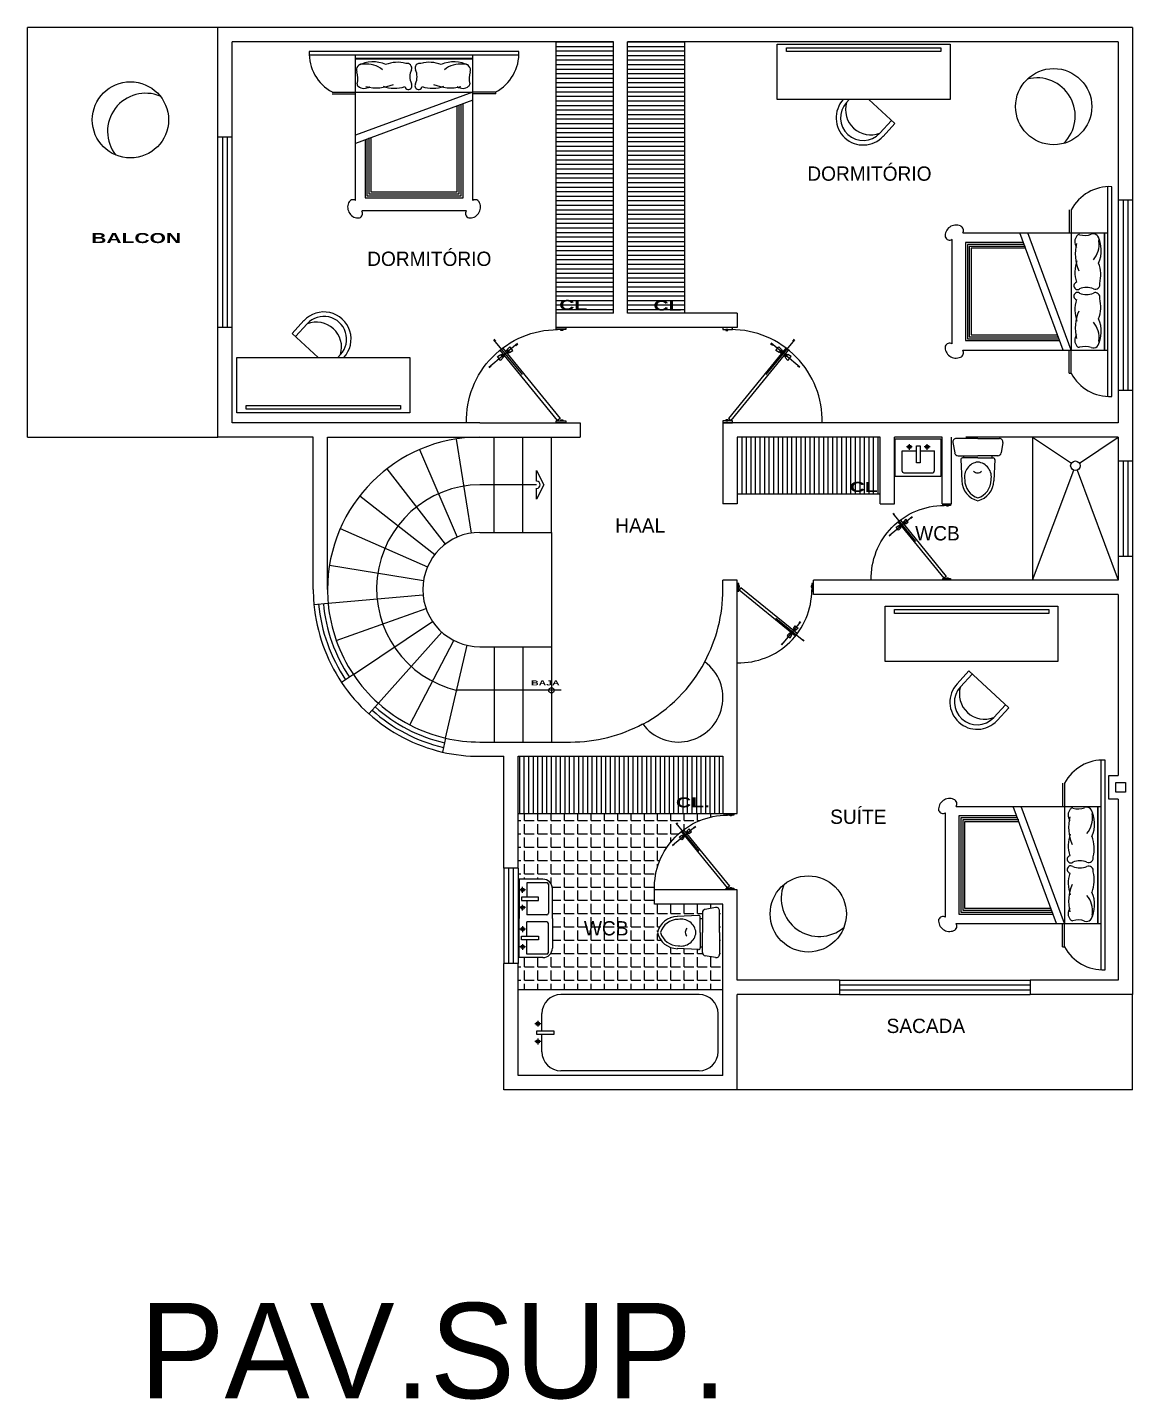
# Model space of a CAD drawing. Header units: millimetres. Extents: x 212.8 to 261.5, y 118.1 to 134.
# Drawn here: x 231.28 to 242.88, y 119.56 to 133.97 of the extents above; entities that cross this region are included whole.
import ezdxf

# ---------------------------------------------------------------- set-up
doc = ezdxf.new("R2010")
doc.units = ezdxf.units.MM
for name, color, linetype in [('LETRAS', 5, 'Continuous'), ('MARGEN', 7, 'Continuous'), ('MUEBLES', 3, 'Continuous'), ('MURO', 3, 'Continuous'), ('muros', 1, 'Continuous'), ('ventanas', 5, 'Continuous')]:
    doc.layers.add(name, color=color, linetype=linetype)
doc.styles.add('SANSSERIFBOLD', font='sasb____.pfb', dxfattribs={"height": 0.12})
pattern_1 = [(90, (16.60733, -106.12058), (-0.047625, 3e-18), [])]

# ---------------------------------------------------------------- blocks, each defined once
blk = doc.blocks.new('PUERTA-P')
at = {"color": 8, "linetype": 'Continuous'}
for p, q in [((0, 0), (-0.1, 0)), ((-0.1, 0), (-0.1, -0.02)), ((0, -0.02), (0, 0)), ((-0.085, -0.025), (-0.687, -0.763)), ((-0.659, -0.785), (-0.058, -0.047)), ((-0.1, -0.02), (0, -0.02)), ((-0.058, -0.047), (-0.085, -0.025)), ((-0.03, -0.02), (-0.05, -0.02)), ((-0.05, -0.02), (-0.05, -0.03)), ((-0.05, -0.03), (-0.03, -0.03)), ((-0.03, -0.03), (-0.03, -0.02)), ((-0.455, -0.506), (-0.755, -0.873)), ((-0.807, -0.584), (-0.505, -0.835)), ((-0.804, -0.58), (-0.784, -0.598)), ((-0.683, -0.656), (-0.715, -0.695)), ((-0.715, -0.695), (-0.681, -0.717)), ((-0.655, -0.686), (-0.683, -0.656)), ((-0.681, -0.717), (-0.655, -0.686)), ((-0.657, -0.691), (-0.676, -0.714)), ((-0.676, -0.714), (-0.662, -0.725)), ((-0.662, -0.725), (-0.643, -0.702)), ((-0.643, -0.702), (-0.657, -0.691)), ((-0.735, -0.858), (-0.75, -0.877)), ((-0.627, -0.754), (-0.608, -0.73)), ((-0.614, -0.765), (-0.627, -0.754)), ((-0.615, -0.77), (-0.59, -0.739)), ((-0.587, -0.799), (-0.615, -0.77)), ((-0.595, -0.742), (-0.614, -0.765)), ((-0.608, -0.73), (-0.595, -0.742)), ((-0.59, -0.739), (-0.555, -0.761)), ((-0.555, -0.761), (-0.587, -0.799)), ((-0.522, -0.813), (-0.501, -0.83)), ((0, -0.98), (-0.1, -0.98)), ((-0.1, -0.98), (-0.1, -1)), ((-0.1, -1), (0, -1)), ((-0.03, -0.97), (-0.05, -0.97)), ((-0.05, -0.97), (-0.05, -0.98)), ((-0.05, -0.98), (-0.03, -0.98)), ((-0.03, -0.98), (-0.03, -0.97)), ((0, -1), (0, -0.98))]:
    blk.add_line(p, q, dxfattribs=at)
blk.add_arc((-0.085, -0.022), 0.957, 178.6535, 270, dxfattribs=at)
blk.add_ellipse((-0.085, -0.022), major_axis=(0.00177, 0.00177), ratio=1, dxfattribs=at)
blk = doc.blocks.new('PUERTA')
at = {"xscale": -0.9, "yscale": 0.9, "zscale": 0.9, "rotation": 180}
blk.add_blockref('PUERTA-P', (0, 0), dxfattribs=at)

msp = doc.modelspace()

# ---------------------------------------------------------------- hatches: boundary and pattern name
at = {"layer": 'MUEBLES', "linetype": 'Continuous'}
h = msp.add_hatch(dxfattribs=at)
h.set_pattern_fill('LINE', color=15, scale=0.015, style=0)
h.set_pattern_definition([(0, (16.60733, -106.12058), (0, 0.047625), [])])
h.paths.add_polyline_path([(237.427, 133.815), (236.827, 133.815), (236.827, 130.965), (237.427, 130.965)])
h.paths.add_polyline_path([(237.577, 130.965), (238.177, 130.965), (238.177, 133.815), (237.577, 133.815)])
h.paths.add_polyline_path([(236.831, 130.969), (237.319, 130.969), (237.319, 131.134), (236.831, 131.134)], flags=24)
h.paths.add_polyline_path([(237.82, 130.963), (238.308, 130.963), (238.308, 131.128), (237.82, 131.128)], flags=9)
h = msp.add_hatch(dxfattribs=at)
h.set_pattern_fill('LINE', color=15, scale=0.015, angle=90, style=0)
h.set_pattern_definition(pattern_1)
h.paths.add_polyline_path([(240.227, 129.065), (240.227, 129.665), (238.727, 129.665), (238.727, 129.065)])
h = msp.add_hatch(dxfattribs=at)
h.set_pattern_fill('LINE', color=15, scale=0.015, angle=90, style=0)
h.set_pattern_definition(pattern_1)
h.paths.add_polyline_path([(238.577, 125.715), (238.577, 126.315), (236.427, 126.315), (236.427, 125.715)])
h.paths.add_polyline_path([(238.057, 125.749), (238.461, 125.749), (238.461, 125.914), (238.057, 125.914)], flags=24)
at = {"layer": 'MUEBLES'}
h = msp.add_hatch(dxfattribs=at)
h.set_pattern_fill('ANGLE,_O', color=4, scale=0.02)
h.set_pattern_definition([(0, (16.60733, -106.12058), (0, 0.1397), [0.1016, -0.0381]), (90, (16.60733, -106.12058), (-0.1397, 9e-18), [0.1016, -0.0381])])
h.paths.add_polyline_path([(236.427, 125.715), (236.427, 125.14), (236.427, 124.14), (236.427, 123.865), (238.577, 123.865), (238.577, 124.765), (237.858, 124.765), (237.858, 124.915, -0.41651), (238.612, 125.699), (238.612, 125.715), (238.577, 125.715)])
h.paths.add_polyline_path([(236.787, 124.926), (236.787, 124.614), (236.787, 124.302, -0.414214), (236.687, 124.202), (236.44, 124.202), (236.44, 124.614), (236.44, 125.026), (236.687, 125.026, -0.414214)], flags=16)
h.paths.add_polyline_path([(236.746, 124.652), (236.518, 124.652), (236.518, 124.802), (236.463, 124.802), (236.463, 124.838), (236.518, 124.838), (236.518, 124.989), (236.746, 124.989)], flags=0)
h.paths.add_polyline_path([(236.746, 124.24), (236.518, 124.24), (236.518, 124.39), (236.463, 124.39), (236.463, 124.426), (236.518, 124.426), (236.518, 124.577), (236.746, 124.577)], flags=0)
h.paths.add_polyline_path([(238.098, 124.634), (238.362, 124.646), (238.362, 124.704), (238.542, 124.735), (238.542, 124.465), (238.542, 124.195), (238.362, 124.227), (238.362, 124.284), (238.098, 124.297, -0.33747), (237.889, 124.465, -0.33747)], flags=16)
h.paths.add_polyline_path([(238.107, 124.603, -0.443862), (238.294, 124.465, -0.443862), (238.107, 124.327, -0.324581), (237.921, 124.465, -0.324581)], flags=0)

# ---------------------------------------------------------------- linework, layer by layer
at = {"layer": 'MARGEN'}
for p, q in [((241.253, 129.65), (241.026, 129.65)), ((241.253, 129.65), (241.48, 129.65)), ((240.459, 129.52), (240.61, 129.52)), ((240.459, 129.308), (240.459, 129.52)), ((240.565, 129.563), (240.504, 129.563)), ((240.535, 129.532), (240.535, 129.593)), ((240.646, 129.52), (240.797, 129.52)), ((240.752, 129.563), (240.691, 129.563)), ((240.721, 129.532), (240.721, 129.593)), ((240.797, 129.308), (240.797, 129.52)), ((240.991, 129.608), (241.01, 129.5)), ((241.045, 129.47), (241.253, 129.47)), ((241.105, 129.447), (241.105, 129.47)), ((241.462, 129.47), (241.253, 129.47)), ((241.402, 129.447), (241.402, 129.47)), ((241.516, 129.608), (241.497, 129.5)), ((241.074, 129.429), (241.084, 129.207)), ((241.253, 129.447), (241.092, 129.447)), ((241.253, 129.447), (241.414, 129.447)), ((241.432, 129.429), (241.422, 129.207)), ((236.622, 129.315), (236.697, 129.165)), ((236.622, 129.203), (236.622, 129.315)), ((240.475, 129.292), (240.78, 129.292)), ((236.622, 129.165), (236.027, 129.165)), ((236.697, 129.165), (236.622, 129.015)), ((236.622, 129.015), (236.622, 129.128)), ((236.88, 127.008), (235.787, 127.008))]:
    msp.add_line(p, q, dxfattribs=at)
at = {"layer": 'MARGEN', "color": 7, "linetype": 'Continuous'}
for p, q in [((242.512, 125.79), (242.512, 124.559)), ((242.143, 124.317), (242.163, 124.317))]:
    msp.add_line(p, q, dxfattribs=at)
at = {"layer": 'MARGEN'}
for points in [[(240.386, 129.649), (240.866, 129.649), (240.866, 129.252), (240.386, 129.252)], [(240.61, 129.394), (240.61, 129.574), (240.646, 129.574), (240.646, 129.394)]]:
    msp.add_lwpolyline(points, close=True, dxfattribs=at)
for centre, radius in [((240.535, 129.563), 0.0187), ((240.535, 129.563), 0.0167), ((240.721, 129.563), 0.0187), ((240.721, 129.563), 0.0167), ((236.777, 127.008), 0.0289)]:
    msp.add_circle(centre, radius, dxfattribs=at)
for centre, radius, start, end in [((241.026, 129.614), 0.036, 90, 189.9262), ((241.48, 129.614), 0.036, 350.0738, 90), ((241.045, 129.506), 0.036, 189.9262, 270), ((241.462, 129.506), 0.036, 270, 350.0738), ((241.092, 129.429), 0.018, 90, 182.6618), ((241.269, 129.247), 0.157, 95.694, 191.4324), ((241.238, 129.247), 0.157, 348.5676, 84.306), ((241.414, 129.429), 0.018, 357.3382, 90), ((236.622, 129.165), 0.0375, 270, 90), ((240.475, 129.308), 0.0162, 180, 270), ((240.78, 129.308), 0.0162, 270, 360), ((241.306, 129.213), 0.222, 181.5812, 256.1733), ((241.313, 129.217), 0.198, 180.4807, 252.4105), ((241.25, 129.349), 0.0581, 224.0559, 315.9441), ((241.194, 129.217), 0.198, 287.5895, 359.5193), ((241.2, 129.213), 0.222, 283.8267, 358.4188), ((236.035, 128.072), 1.093, 90.429, 256.8964)]:
    msp.add_arc(centre, radius, start, end, dxfattribs=at)
at = {"layer": 'MUEBLES', "color": 15, "linetype": 'Continuous'}
for p, q in [((236.827, 130.965), (236.827, 133.815)), ((238.177, 130.965), (238.177, 133.815)), ((236.436, 133.714), (234.235, 133.714)), ((236.436, 133.673), (234.235, 133.673)), ((234.72, 132.15), (234.72, 133.673)), ((235.951, 132.15), (235.951, 133.673)), ((235.951, 133.639), (234.72, 133.639)), ((234.72, 133.636), (235.951, 133.636)), ((234.477, 133.287), (234.72, 133.287)), ((234.477, 133.267), (234.72, 133.267)), ((235.951, 133.287), (234.72, 132.833)), ((234.72, 133.287), (235.951, 133.287)), ((236.193, 133.287), (235.951, 133.287)), ((236.193, 133.267), (235.951, 133.267)), ((236.193, 133.267), (236.193, 133.287)), ((235.951, 133.201), (234.72, 132.747)), ((235.789, 132.238), (235.789, 133.142)), ((235.81, 132.218), (235.81, 133.149)), ((235.83, 132.198), (235.83, 133.157)), ((235.85, 132.178), (235.85, 133.164)), ((239.875, 133.177), (239.904, 133.208)), ((240.383, 132.957), (240.11, 133.208)), ((240.225, 132.855), (240.348, 132.989)), ((240.26, 132.822), (240.383, 132.957)), ((234.821, 132.784), (234.821, 132.178)), ((234.841, 132.791), (234.841, 132.198)), ((234.861, 132.806), (234.861, 132.218)), ((234.881, 132.806), (234.881, 132.238)), ((234.861, 132.218), (235.81, 132.218)), ((234.881, 132.238), (235.789, 132.238)), ((242.618, 130.092), (242.618, 132.293)), ((242.659, 130.092), (242.659, 132.293)), ((234.821, 132.178), (235.85, 132.178)), ((234.841, 132.198), (235.83, 132.198)), ((235.884, 132.039), (234.787, 132.039)), ((242.212, 132.051), (242.212, 131.808)), ((242.233, 132.051), (242.233, 131.808)), ((241.096, 131.808), (242.618, 131.808)), ((242.147, 130.577), (241.692, 131.808)), ((242.233, 130.577), (241.778, 131.808)), ((242.233, 131.808), (242.233, 130.577)), ((242.582, 131.808), (242.582, 130.577)), ((242.584, 130.577), (242.584, 131.808)), ((240.984, 130.644), (240.984, 131.741)), ((241.729, 131.707), (241.123, 131.707)), ((241.123, 131.707), (241.123, 130.678)), ((241.737, 131.687), (241.143, 131.687)), ((241.143, 131.687), (241.143, 130.698)), ((241.752, 131.667), (241.163, 131.667)), ((241.163, 131.667), (241.163, 130.718)), ((241.752, 131.647), (241.183, 131.647)), ((241.183, 131.647), (241.183, 130.739)), ((234.179, 130.888), (234.055, 130.754)), ((234.214, 130.855), (234.09, 130.721)), ((234.055, 130.754), (234.328, 130.502)), ((241.123, 130.678), (242.109, 130.678)), ((241.143, 130.698), (242.102, 130.698)), ((241.163, 130.718), (242.094, 130.718)), ((241.183, 130.739), (242.087, 130.739)), ((234.564, 130.533), (234.535, 130.502)), ((241.096, 130.577), (242.618, 130.577)), ((242.212, 130.335), (242.212, 130.577)), ((242.233, 130.335), (242.233, 130.577)), ((242.212, 130.335), (242.233, 130.335)), ((240.227, 129.065), (238.727, 129.065)), ((241.035, 127.077), (241.159, 127.211)), ((241.07, 127.045), (241.194, 127.179)), ((241.579, 126.824), (241.159, 127.211)), ((241.42, 126.723), (241.544, 126.857)), ((241.455, 126.69), (241.579, 126.824)), ((242.549, 124.074), (242.549, 126.275)), ((242.589, 124.074), (242.589, 126.275)), ((242.143, 126.033), (242.143, 125.79)), ((242.163, 126.033), (242.163, 125.79)), ((240.914, 124.626), (240.914, 125.723)), ((241.026, 125.79), (242.549, 125.79)), ((242.077, 124.559), (241.623, 125.79)), ((242.163, 124.559), (241.709, 125.79)), ((242.163, 125.79), (242.163, 124.559)), ((242.514, 124.559), (242.514, 125.79)), ((236.427, 125.715), (238.577, 125.715)), ((241.053, 125.689), (241.053, 124.66)), ((241.66, 125.689), (241.053, 125.689)), ((241.074, 125.669), (241.074, 124.68)), ((241.667, 125.669), (241.074, 125.669)), ((241.094, 125.649), (241.094, 124.7)), ((241.682, 125.649), (241.094, 125.649)), ((241.114, 125.629), (241.114, 124.72)), ((241.682, 125.629), (241.114, 125.629)), ((241.114, 124.72), (242.017, 124.72)), ((241.053, 124.66), (242.04, 124.66)), ((241.074, 124.68), (242.032, 124.68)), ((241.094, 124.7), (242.025, 124.7)), ((241.026, 124.559), (242.549, 124.559)), ((242.143, 124.317), (242.143, 124.559)), ((242.163, 124.317), (242.163, 124.559))]:
    msp.add_line(p, q, dxfattribs=at)
at = {"layer": 'MUEBLES', "color": 4}
for p, q in [((236.44, 125.026), (236.44, 124.614)), ((236.687, 125.026), (236.44, 125.026)), ((236.505, 124.914), (236.444, 124.914)), ((236.475, 124.883), (236.475, 124.944)), ((236.729, 124.989), (236.518, 124.989)), ((236.518, 124.989), (236.518, 124.838)), ((236.746, 124.973), (236.746, 124.668)), ((236.787, 124.614), (236.787, 124.926)), ((236.505, 124.727), (236.444, 124.727)), ((236.475, 124.696), (236.475, 124.757)), ((236.518, 124.802), (236.518, 124.652)), ((238.499, 124.728), (238.391, 124.709)), ((236.44, 124.202), (236.44, 124.614)), ((236.729, 124.652), (236.518, 124.652)), ((236.518, 124.426), (236.518, 124.577)), ((236.729, 124.577), (236.518, 124.577)), ((236.787, 124.614), (236.787, 124.302)), ((238.32, 124.644), (238.098, 124.634)), ((238.339, 124.465), (238.339, 124.627)), ((238.339, 124.614), (238.362, 124.614)), ((238.362, 124.674), (238.362, 124.465)), ((238.542, 124.465), (238.542, 124.693)), ((236.505, 124.502), (236.444, 124.502)), ((236.475, 124.532), (236.475, 124.471)), ((236.746, 124.256), (236.746, 124.561)), ((238.339, 124.465), (238.339, 124.304)), ((238.362, 124.257), (238.362, 124.465)), ((238.542, 124.465), (238.542, 124.238)), ((236.505, 124.315), (236.444, 124.315)), ((236.475, 124.345), (236.475, 124.284)), ((236.518, 124.24), (236.518, 124.39)), ((238.32, 124.286), (238.098, 124.297)), ((238.339, 124.317), (238.362, 124.317)), ((236.687, 124.202), (236.44, 124.202)), ((236.729, 124.24), (236.518, 124.24)), ((238.499, 124.203), (238.391, 124.222)), ((238.577, 123.865), (236.427, 123.865)), ((238.327, 123.815), (236.877, 123.815)), ((236.677, 123.433), (236.677, 123.615)), ((238.527, 123.215), (238.527, 123.615)), ((236.665, 123.508), (236.604, 123.508)), ((236.634, 123.539), (236.634, 123.478)), ((236.665, 123.322), (236.604, 123.322)), ((236.634, 123.352), (236.634, 123.291)), ((236.677, 123.215), (236.677, 123.397)), ((238.327, 123.015), (236.877, 123.015))]:
    msp.add_line(p, q, dxfattribs=at)
at = {"layer": 'MUEBLES', "color": 15, "linetype": 'Continuous'}
for points in [[(240.962, 133.789), (240.962, 133.208), (239.148, 133.208), (239.148, 133.789)], [(233.476, 129.921), (233.476, 130.502), (235.291, 130.502), (235.291, 129.921)], [(242.094, 127.892), (242.094, 127.311), (240.28, 127.311), (240.28, 127.892)]]:
    msp.add_lwpolyline(points, close=True, dxfattribs=at)
at = {"layer": 'MUEBLES', "color": 4}
for points in [[(236.643, 124.838), (236.463, 124.838), (236.463, 124.802), (236.643, 124.802)], [(236.643, 124.39), (236.463, 124.39), (236.463, 124.426), (236.643, 124.426)], [(236.803, 123.397), (236.623, 123.397), (236.623, 123.433), (236.803, 123.433)]]:
    msp.add_lwpolyline(points, close=True, dxfattribs=at)
at = {"layer": 'MUEBLES', "color": 15, "linetype": 'Continuous'}
for centre in [(242.049, 133.134), (232.358, 132.995), (239.473, 124.661)]:
    msp.add_circle(centre, 0.4, dxfattribs=at)
at = {"layer": 'MUEBLES', "color": 4}
for centre, radius in [((236.475, 124.914), 0.0187), ((236.475, 124.914), 0.0167), ((236.475, 124.727), 0.0187), ((236.475, 124.727), 0.0167), ((236.475, 124.502), 0.0187), ((236.475, 124.502), 0.0167), ((236.475, 124.315), 0.0187), ((236.475, 124.315), 0.0167), ((236.634, 123.508), 0.0187), ((236.634, 123.508), 0.0167), ((236.634, 123.322), 0.0187), ((236.634, 123.322), 0.0167)]:
    msp.add_circle(centre, radius, dxfattribs=at)
at = {"layer": 'MUEBLES', "color": 15, "linetype": 'Continuous'}
for centre, radius, start, end in [((234.692, 133.692), 0.458, 177.2419, 241.9788), ((235.978, 133.692), 0.458, 298.0212, 2.7581), ((234.791, 133.519), 0.0614, 75.4638, 200.2218), ((234.547, 133.43), 0.199, 343.7592, 19.8231), ((234.905, 133.281), 0.323, 65.7035, 118.8745), ((234.84, 133.328), 0.253, 49.758, 97.4842), ((235.16, 133.267), 0.332, 74.4882, 111.7518), ((235.263, 133.54), 0.0479, 335.8515, 107.035), ((235.465, 133.448), 0.174, 155.1863, 204.8137), ((235.394, 133.54), 0.0479, 72.965, 204.1485), ((235.193, 133.448), 0.174, 335.1863, 24.8137), ((235.497, 133.267), 0.332, 68.2482, 105.5118), ((235.753, 133.281), 0.323, 61.1255, 114.2965), ((235.818, 133.328), 0.253, 82.5158, 130.242), ((235.866, 133.519), 0.0614, 339.7782, 104.5362), ((236.111, 133.43), 0.199, 160.1769, 196.2408), ((234.761, 133.369), 0.0244, 166.324, 240.1017), ((234.939, 133.789), 0.458, 256.1481, 292.9935), ((235.275, 133.353), 0.0384, 194.0341, 33.8616), ((235.383, 133.353), 0.0384, 146.1384, 345.9659), ((235.718, 133.789), 0.458, 247.0065, 283.8519), ((235.896, 133.369), 0.0244, 299.8983, 13.676), ((241.875, 133.036), 0.4, 313.9475, 104.9924), ((232.518, 132.874), 0.4, 67.4144, 218.4594), ((234.811, 133.42), 0.0948, 229.1874, 307.1199), ((235.13, 133.676), 0.349, 250.0288, 288.0305), ((235.528, 133.676), 0.349, 251.9695, 289.9712), ((235.846, 133.42), 0.0948, 232.8801, 310.8126), ((240.05, 133.016), 0.285, 137.3345, 317.3345), ((240.05, 133.016), 0.238, 137.3345, 317.3345), ((240.128, 133.101), 0.264, 163.2425, 291.426), ((242.637, 131.836), 0.458, 87.2419, 151.9788), ((234.752, 132.079), 0.114, 156.1033, 275.2052), ((234.694, 132.108), 0.0495, 57.7742, 159.9322), ((235.919, 132.079), 0.114, 264.7948, 23.8967), ((235.977, 132.108), 0.0495, 20.0678, 122.2258), ((234.745, 132.012), 0.0495, 290.0678, 32.3225), ((235.926, 132.012), 0.0495, 147.6775, 249.9322), ((241.024, 131.777), 0.114, 66.1033, 185.2052), ((241.053, 131.834), 0.0495, 327.7742, 69.9322), ((242.365, 131.717), 0.0948, 139.1874, 217.1199), ((242.314, 131.767), 0.0244, 76.324, 150.1017), ((242.376, 131.981), 0.199, 253.7592, 289.8231), ((242.464, 131.737), 0.0614, 345.4638, 110.2218), ((242.226, 131.623), 0.323, 335.7035, 28.8745), ((240.957, 131.783), 0.0495, 200.0678, 302.3225), ((242.734, 131.589), 0.458, 166.1481, 202.9935), ((242.273, 131.688), 0.253, 319.758, 7.4842), ((242.621, 131.398), 0.349, 160.0288, 198.0305), ((242.212, 131.368), 0.332, 344.4882, 21.7518), ((242.299, 131.253), 0.0384, 104.0341, 303.8616), ((242.393, 131.063), 0.174, 65.1863, 114.8137), ((242.486, 131.265), 0.0479, 245.8515, 17.035), ((242.299, 131.145), 0.0384, 56.1384, 255.9659), ((242.621, 131), 0.349, 161.9695, 199.9712), ((242.393, 131.335), 0.174, 245.1863, 294.8137), ((242.486, 131.134), 0.0479, 342.965, 114.1485), ((242.212, 131.031), 0.332, 338.2482, 15.5118), ((234.389, 130.694), 0.285, 317.3345, 137.3345), ((234.389, 130.694), 0.238, 317.3345, 137.3345), ((242.734, 130.81), 0.458, 157.0065, 193.8519), ((242.226, 130.775), 0.323, 331.1255, 24.2965), ((234.31, 130.609), 0.264, 343.2425, 111.426), ((242.273, 130.71), 0.253, 352.5158, 40.242), ((241.024, 130.609), 0.114, 174.7948, 293.8967), ((240.957, 130.602), 0.0495, 57.6775, 159.9322), ((242.365, 130.682), 0.0948, 142.8801, 220.8126), ((242.314, 130.632), 0.0244, 209.8983, 283.676), ((242.464, 130.662), 0.0614, 249.7782, 14.5362), ((241.053, 130.551), 0.0495, 290.0678, 32.2258), ((242.376, 130.417), 0.199, 70.1769, 106.2408), ((242.637, 130.55), 0.458, 208.0212, 272.7581), ((241.245, 126.884), 0.285, 137.3345, 317.3345), ((241.245, 126.884), 0.238, 137.3345, 317.3345), ((241.323, 126.969), 0.264, 163.2425, 291.426), ((242.567, 125.818), 0.458, 87.2419, 151.9788), ((240.955, 125.758), 0.114, 66.1033, 185.2052), ((240.888, 125.765), 0.0495, 200.0678, 302.3225), ((240.984, 125.816), 0.0495, 327.7742, 69.9322), ((242.295, 125.699), 0.0948, 139.1874, 217.1199), ((242.245, 125.749), 0.0244, 76.324, 150.1017), ((242.306, 125.963), 0.199, 253.7592, 289.8231), ((242.395, 125.719), 0.0614, 345.4638, 110.2218), ((242.156, 125.605), 0.323, 335.7035, 28.8745), ((242.664, 125.57), 0.458, 166.1481, 202.9935), ((242.204, 125.67), 0.253, 319.758, 7.4842), ((242.551, 125.38), 0.349, 160.0288, 198.0305), ((242.143, 125.35), 0.332, 344.4882, 21.7518), ((242.229, 125.235), 0.0384, 104.0341, 303.8616), ((242.229, 125.127), 0.0384, 56.1384, 255.9659), ((242.324, 125.045), 0.174, 65.1863, 114.8137), ((242.324, 125.317), 0.174, 245.1863, 294.8137), ((242.416, 125.247), 0.0479, 245.8515, 17.035), ((242.416, 125.116), 0.0479, 342.965, 114.1485), ((242.551, 124.982), 0.349, 161.9695, 199.9712), ((242.143, 125.013), 0.332, 338.2482, 15.5118), ((239.589, 124.824), 0.4, 159.0075, 310.0525), ((242.664, 124.792), 0.458, 157.0065, 193.8519), ((242.156, 124.757), 0.323, 331.1255, 24.2965), ((242.295, 124.664), 0.0948, 142.8801, 220.8126), ((242.204, 124.692), 0.253, 352.5158, 40.242), ((240.888, 124.584), 0.0495, 57.6775, 159.9322), ((240.955, 124.591), 0.114, 174.7948, 293.8967), ((242.245, 124.614), 0.0244, 209.8983, 283.676), ((242.306, 124.399), 0.199, 70.1769, 106.2408), ((242.395, 124.644), 0.0614, 249.7782, 14.5362), ((240.984, 124.533), 0.0495, 290.0678, 32.2258), ((242.567, 124.532), 0.458, 208.0212, 272.7581)]:
    msp.add_arc(centre, radius, start, end, dxfattribs=at)
at = {"layer": 'MUEBLES', "color": 4}
for centre, radius, start, end in [((236.687, 124.926), 0.1, 360, 90), ((236.729, 124.973), 0.0162, 360, 90), ((238.506, 124.693), 0.036, 360, 99.9262), ((236.729, 124.668), 0.0162, 270, 360), ((236.729, 124.561), 0.0162, 0, 90), ((238.105, 124.412), 0.222, 91.5812, 166.1733), ((238.109, 124.406), 0.198, 90.4807, 162.4105), ((238.138, 124.45), 0.157, 5.694, 101.4324), ((238.321, 124.627), 0.018, 360, 92.6618), ((238.398, 124.674), 0.036, 99.9262, 180), ((238.105, 124.518), 0.222, 193.8267, 268.4188), ((238.109, 124.525), 0.198, 197.5895, 269.5193), ((238.138, 124.481), 0.157, 258.5676, 354.306), ((238.24, 124.468), 0.0581, 134.0559, 225.9441), ((236.687, 124.302), 0.1, 270, 0), ((238.321, 124.304), 0.018, 267.3382, 360), ((236.729, 124.256), 0.0162, 270, 0), ((238.398, 124.257), 0.036, 180, 260.0738), ((238.506, 124.238), 0.036, 260.0738, 360), ((236.877, 123.615), 0.2, 90, 180), ((238.327, 123.615), 0.2, 0, 90), ((236.877, 123.215), 0.2, 180, 270), ((238.327, 123.215), 0.2, 270, 0)]:
    msp.add_arc(centre, radius, start, end, dxfattribs=at)
at = {"layer": 'MURO'}
for p, q in [((235.777, 129.645), (235.933, 128.658)), ((236.177, 128.665), (236.177, 129.665)), ((236.477, 128.665), (236.477, 129.665)), ((236.777, 128.665), (236.777, 129.665)), ((235.393, 129.534), (235.789, 128.616)), ((235.049, 129.331), (235.66, 128.54)), ((234.765, 129.049), (235.554, 128.434)), ((234.561, 128.705), (235.477, 128.305)), ((236.027, 128.665), (236.777, 128.665)), ((236.777, 128.665), (236.777, 127.465)), ((234.448, 128.321), (235.435, 128.161)), ((234.433, 127.922), (235.429, 128.011)), ((234.519, 127.531), (235.461, 127.865)), ((234.698, 127.173), (235.529, 127.731)), ((234.961, 126.872), (235.627, 127.618)), ((235.29, 126.645), (235.751, 127.532)), ((235.666, 126.506), (235.892, 127.481)), ((236.027, 127.465), (236.777, 127.465)), ((236.177, 127.465), (236.177, 126.465)), ((236.477, 127.465), (236.477, 126.465)), ((236.777, 127.465), (236.777, 126.465))]:
    msp.add_line(p, q, dxfattribs=at)
for radius, end in [(1.6, 180), (0.6, 270)]:
    msp.add_arc((236.027, 128.065), radius, 90, end, dxfattribs=at)
at = {"layer": 'muros'}
for p, q in [((242.877, 133.965), (231.277, 133.965)), ((231.277, 129.665), (231.277, 133.965)), ((233.277, 132.815), (233.277, 133.965)), ((242.877, 133.965), (242.877, 132.157)), ((233.427, 132.815), (233.427, 133.815)), ((237.427, 133.815), (233.427, 133.815)), ((237.427, 130.965), (237.427, 133.815)), ((237.577, 130.965), (237.577, 133.815)), ((242.727, 133.815), (237.577, 133.815)), ((242.727, 133.815), (242.727, 132.157)), ((233.427, 132.815), (233.277, 132.815)), ((242.727, 132.157), (242.877, 132.157)), ((237.427, 130.965), (236.827, 130.965)), ((236.827, 130.815), (236.827, 130.965)), ((238.727, 130.965), (237.577, 130.965)), ((238.727, 130.965), (238.727, 130.815)), ((233.427, 130.815), (233.277, 130.815)), ((233.277, 129.665), (233.277, 130.815)), ((233.427, 129.815), (233.427, 130.815)), ((238.727, 130.815), (236.827, 130.815)), ((242.727, 130.157), (242.877, 130.157)), ((242.727, 130.157), (242.727, 129.815)), ((242.877, 130.157), (242.877, 129.415)), ((236.027, 129.815), (233.427, 129.815)), ((236.027, 129.815), (237.077, 129.815)), ((237.077, 129.815), (237.077, 129.665)), ((242.727, 129.815), (238.577, 129.815)), ((238.577, 129.815), (238.577, 128.965)), ((231.277, 129.665), (233.277, 129.665)), ((234.277, 129.665), (233.277, 129.665)), ((234.277, 128.065), (234.277, 129.665)), ((234.427, 129.665), (237.077, 129.665)), ((234.427, 128.065), (234.427, 129.665)), ((238.727, 129.665), (238.727, 128.965)), ((240.227, 129.665), (238.727, 129.665)), ((240.227, 128.965), (240.227, 129.665)), ((240.877, 129.665), (240.377, 129.665)), ((240.377, 128.965), (240.377, 129.665)), ((240.877, 128.965), (240.877, 129.665)), ((240.977, 128.965), (240.977, 129.665)), ((242.727, 129.665), (241.127, 129.665)), ((242.727, 129.665), (242.727, 129.415)), ((242.727, 129.415), (242.877, 129.415)), ((238.727, 128.965), (238.577, 128.965)), ((240.227, 128.965), (240.377, 128.965)), ((240.877, 128.965), (240.977, 128.965)), ((242.727, 128.415), (242.877, 128.415)), ((242.727, 128.415), (242.727, 128.165)), ((242.877, 128.415), (242.877, 123.815)), ((238.727, 128.165), (238.577, 128.165)), ((238.577, 128.065), (238.577, 128.165)), ((238.727, 125.715), (238.727, 128.165)), ((242.727, 128.165), (239.527, 128.165)), ((239.527, 128.015), (239.527, 128.165)), ((234.284, 127.908), (234.433, 127.922)), ((242.727, 128.015), (239.527, 128.015)), ((242.727, 128.015), (242.727, 126.115)), ((234.698, 127.173), (234.574, 127.09)), ((234.961, 126.872), (234.861, 126.76)), ((235.666, 126.506), (235.632, 126.36)), ((236.027, 126.465), (236.977, 126.465)), ((236.027, 126.315), (236.277, 126.315)), ((236.277, 125.14), (236.277, 126.315)), ((236.427, 126.315), (238.577, 126.315)), ((236.427, 125.14), (236.427, 126.315)), ((238.577, 126.315), (238.577, 125.715)), ((242.727, 125.865), (242.727, 123.965)), ((238.577, 125.715), (238.727, 125.715)), ((236.427, 125.14), (236.277, 125.14)), ((238.727, 124.915), (237.858, 124.915)), ((237.858, 124.765), (237.858, 124.915)), ((238.727, 123.965), (238.727, 124.915)), ((238.577, 124.765), (237.858, 124.765)), ((238.577, 122.965), (238.577, 124.765)), ((236.427, 124.14), (236.277, 124.14)), ((236.277, 122.815), (236.277, 124.14)), ((236.427, 122.965), (236.427, 124.14)), ((239.802, 123.965), (238.727, 123.965)), ((239.802, 123.965), (239.802, 123.815)), ((241.802, 123.965), (241.802, 123.815)), ((242.727, 123.965), (241.802, 123.965)), ((238.727, 122.815), (238.727, 123.815)), ((239.802, 123.815), (238.727, 123.815)), ((242.877, 123.815), (241.802, 123.815)), ((242.877, 122.815), (242.877, 123.815)), ((238.577, 122.965), (236.427, 122.965)), ((238.727, 122.815), (236.277, 122.815)), ((242.877, 122.815), (238.727, 122.815))]:
    msp.add_line(p, q, dxfattribs=at)
msp.add_lwpolyline([(242.727, 125.865), (242.627, 125.865), (242.627, 126.115), (242.727, 126.115)], dxfattribs=at)
msp.add_lwpolyline([(242.702, 126.04), (242.802, 126.04), (242.802, 125.94), (242.702, 125.94)], close=True, dxfattribs=at)
for centre, radius, start, end in [((236.027, 128.065), 1.75, 180, 185.141), ((236.027, 128.065), 1.6, 180, 185.141), ((236.977, 128.065), 1.6, 331.7454, 360), ((238.111, 126.931), 0.466, 216.2479, 53.7521), ((236.027, 128.065), 1.6, 213.864, 228.2255), ((236.027, 128.065), 1.75, 213.864, 228.2255), ((236.977, 128.065), 1.6, 270, 298.2546), ((236.027, 128.065), 1.6, 256.9485, 270), ((236.027, 128.065), 1.75, 256.9485, 270)]:
    msp.add_arc(centre, radius, start, end, dxfattribs=at)
at = {"layer": 'ventanas'}
for p, q in [((233.277, 130.815), (233.277, 132.815)), ((233.327, 130.815), (233.327, 132.815)), ((233.377, 130.815), (233.377, 132.815)), ((233.427, 130.815), (233.427, 132.815)), ((242.727, 132.157), (242.727, 130.157)), ((242.777, 132.157), (242.777, 130.157)), ((242.827, 132.157), (242.827, 130.157)), ((242.877, 132.157), (242.877, 130.157)), ((241.827, 129.665), (241.827, 128.165)), ((241.827, 129.665), (242.235, 129.393)), ((242.319, 129.393), (242.727, 129.665)), ((242.727, 129.415), (242.727, 128.415)), ((242.777, 129.415), (242.777, 128.415)), ((242.827, 129.415), (242.827, 128.415)), ((242.877, 129.415), (242.877, 128.415)), ((241.827, 128.165), (242.259, 129.318)), ((242.295, 129.318), (242.727, 128.165)), ((236.277, 125.14), (236.277, 124.14)), ((236.327, 125.14), (236.327, 124.14)), ((236.377, 125.14), (236.377, 124.14)), ((236.427, 125.14), (236.427, 124.14)), ((239.802, 123.965), (241.802, 123.965)), ((239.802, 123.915), (241.802, 123.915)), ((239.802, 123.865), (241.802, 123.865)), ((239.802, 123.815), (241.802, 123.815))]:
    msp.add_line(p, q, dxfattribs=at)
for points in [[(239.246, 133.712), (239.246, 133.752), (240.866, 133.752), (240.866, 133.712)], [(235.193, 129.998), (235.193, 129.958), (233.572, 129.958), (233.572, 129.998)], [(240.377, 127.815), (240.377, 127.855), (241.998, 127.855), (241.998, 127.815)]]:
    msp.add_lwpolyline(points, close=True, dxfattribs=at)
msp.add_circle((242.277, 129.365), 0.05, dxfattribs=at)
for centre, radius, start, end in [((236.035, 128.072), 1.759, 185.3589, 213.9171), ((236.035, 128.072), 1.709, 185.3589, 213.9171), ((236.027, 128.065), 1.65, 185.141, 213.864), ((236.027, 128.065), 1.6, 185.141, 213.864), ((236.977, 128.065), 1.603, 298.2707, 331.7293), ((236.035, 128.072), 1.759, 228.1885, 256.7438), ((236.035, 128.072), 1.709, 228.1885, 256.7438), ((236.027, 128.065), 1.65, 228.2255, 256.9485), ((236.027, 128.065), 1.6, 228.2255, 256.9485)]:
    msp.add_arc(centre, radius, start, end, dxfattribs=at)

# ---------------------------------------------------------------- block references
at = {"layer": 'ventanas', "color": 4, "linetype": 'Continuous'}
for p, xscale, yscale, zscale in [((236.927, 129.815), 1.111073824356936, 1.111073824356993, 1.111073824356962), ((238.577, 129.815), -1.111073824356936, 1.111073824356993, 1.111073824356962), ((238.692, 124.915), 0.8888590594855543, 0.8888590594855827, 0.8888590594855693)]:
    msp.add_blockref('PUERTA', p, dxfattribs=dict(at, xscale=xscale, yscale=yscale, zscale=zscale))
at = {"layer": 'ventanas', "color": 4, "linetype": 'Continuous', "yscale": 0.8888590594855827, "zscale": 0.8888590594855693}
for p, xscale, rotation in [((240.967, 128.165), 0.8888590594855543, 359.9999999999872), ((238.727, 128.13), -0.8888590594855543, 270)]:
    msp.add_blockref('PUERTA', p, dxfattribs=dict(at, xscale=xscale, rotation=rotation))

# ---------------------------------------------------------------- texts
at = {"layer": 'LETRAS', "color": 2}
for s, p in [('DORMITÓRIO', (239.463, 132.356)), ('DORMITÓRIO', (234.843, 131.462)), ('HAAL', (237.447, 128.662)), ('WCB', (240.595, 128.581)), ('SUÍTE', (239.703, 125.606))]:
    msp.add_text(s, height=0.15, dxfattribs=at).set_placement(p)
at = {"layer": 'LETRAS', "color": 2, "style": 'SANSSERIFBOLD', "width": 1.5}
msp.add_text('BALCON', height=0.1052, dxfattribs=at).set_placement((231.947, 131.702))
at = {"layer": 'LETRAS', "style": 'SANSSERIFBOLD', "width": 1.5}
for s, height, p in [('CL', 0.1052, (236.859, 131)), ('CL', 0.1052, (237.848, 130.994)), ('BAJA', 0.0526, (236.563, 127.059)), ('CL.', 0.1052, (238.084, 125.779))]:
    msp.add_text(s, height=height, dxfattribs=at).set_placement(p)
at = {"layer": 'LETRAS'}
msp.add_text('WCB', height=0.15, dxfattribs=at).set_placement((237.118, 124.435))
at = {"layer": 'LETRAS', "color": 3}
msp.add_text('SACADA', height=0.15, dxfattribs=at).set_placement((240.295, 123.411))
at = {"layer": 'LETRAS', "color": 0}
msp.add_text('PAV.SUP.', height=1, dxfattribs=at).set_placement((232.455, 119.578))
at = {"layer": 'MUEBLES', "color": 5, "linetype": 'Continuous', "style": 'SANSSERIFBOLD', "width": 1.5}
msp.add_text('CL', height=0.1052, dxfattribs=at).set_placement((239.908, 129.09))

doc.saveas('drawing.dxf')
